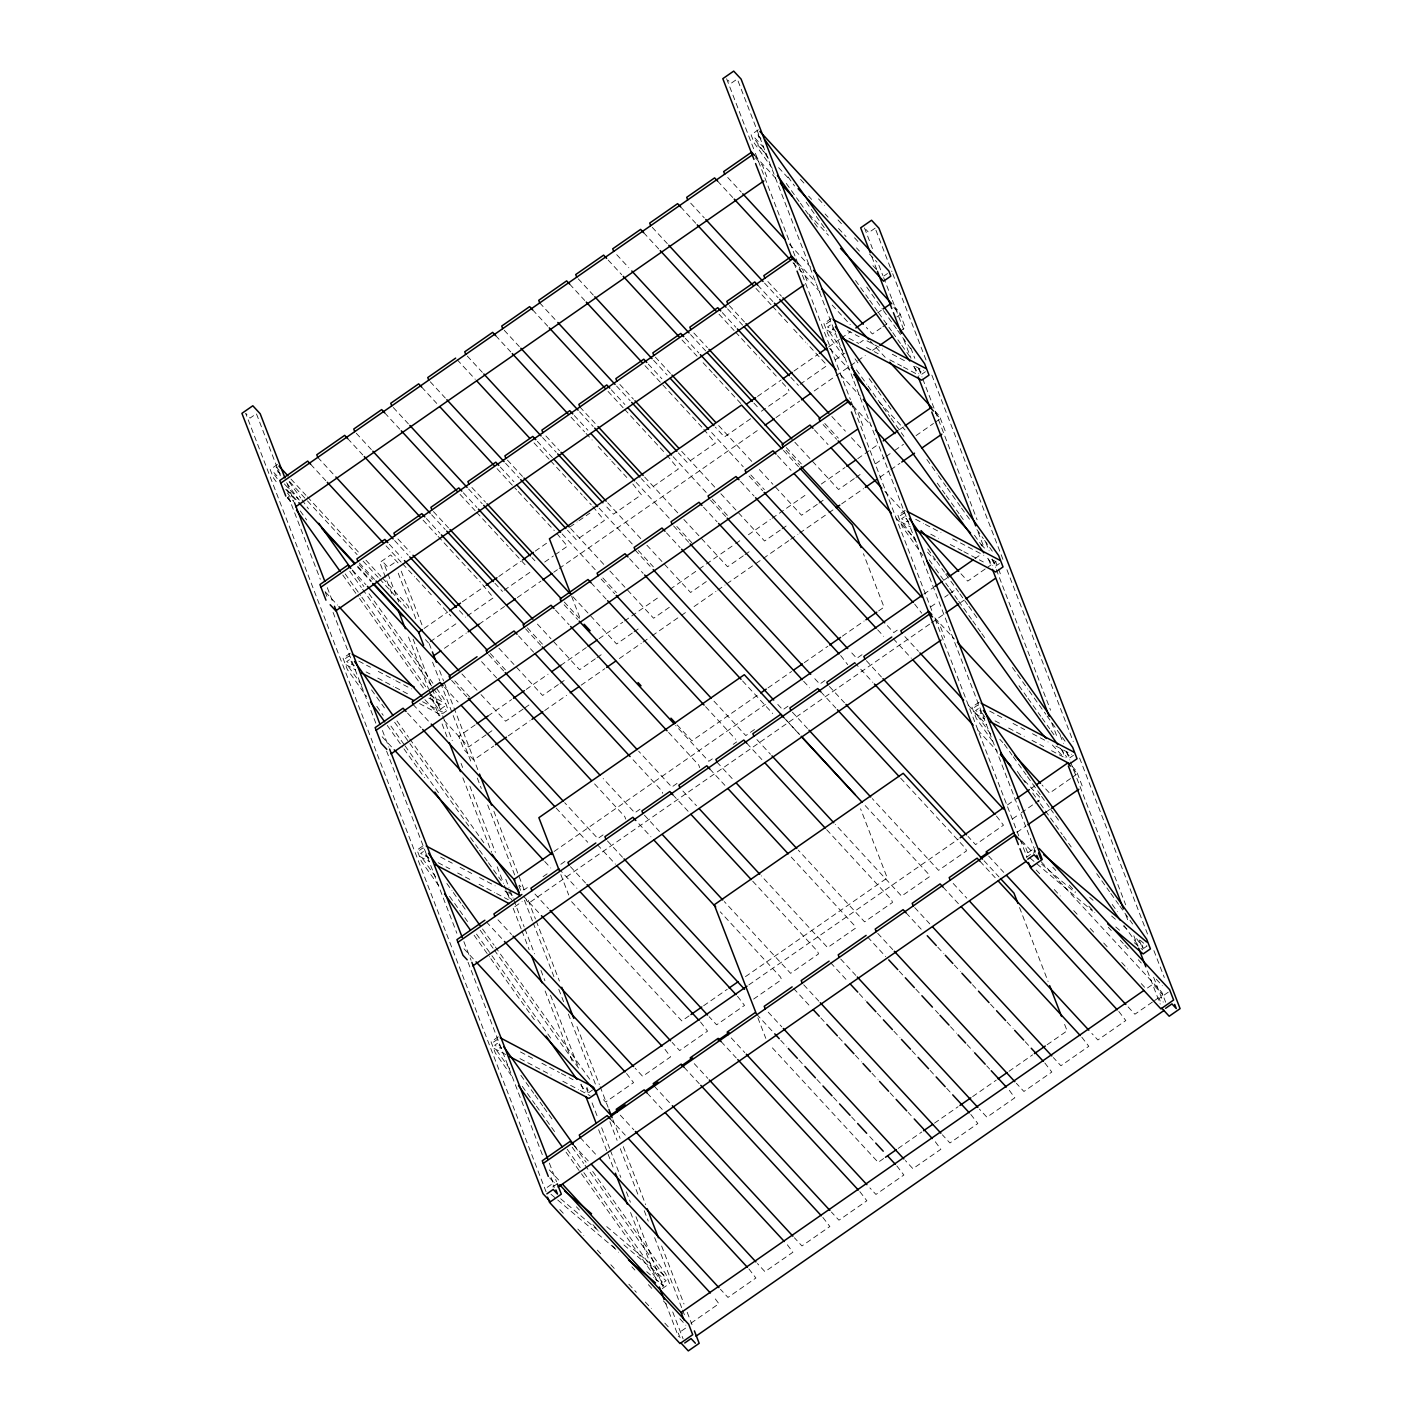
<?xml version="1.0" encoding="UTF-8"?>
<svg xmlns="http://www.w3.org/2000/svg" width="1422" height="1422" viewBox="0 0 1422 1422"><rect width="100%" height="100%" fill="white"/><g stroke="black" fill="none" stroke-linecap="round" stroke-linejoin="round"><path stroke-width="0.75" stroke-dasharray="5 3.75" d="M735.689 80.112L730.926 83.418L728.064 80.325M277.45 464.461L270.198 469.509L273.38 477.792L277.237 483.196M758.353 129.775L751.083 134.823L754.282 143.107L773.568 170.125M394.232 562.828L387.886 567.236L383.585 562.579L398.764 601.915M875.134 228.142L868.789 232.568L865.909 229.457M883.88 276.028L887.506 273.504M350.274 653.178L343.022 658.226L347.395 669.602L366.68 696.62M831.177 318.51L823.907 323.558L828.297 334.917L846.286 360.139M345.422 658.528L349.065 656.004L350.256 659.115L346.63 661.639L354.416 665.763M826.324 323.843L829.95 321.319L831.159 324.447L827.533 326.971L833.381 330.046M424.094 628.453L447.788 611.975M462.363 601.826L484.227 586.611M498.784 576.479L520.648 561.263M535.223 551.114L547.985 542.244M569.831 527.029L577.119 521.963M578.95 520.701L589.881 513.093M757.482 396.454L781.158 379.976M793.903 371.089L817.597 354.611M828.528 347.004L839.46 339.396M841.273 338.134L850.392 331.788M877.712 312.769L881.356 310.245M430.226 641.695L456.409 623.476L455.396 620.881M467.216 615.957L493.398 597.738L481.845 583.731M504.206 590.219L530.388 572L529.375 569.387M544.697 562.046L553.425 555.966M555.167 554.758L567.378 546.244L555.824 532.237M750.603 418.743L724.42 436.963L715.373 427.169M761.41 411.207L789.334 391.779L788.321 389.184M800.142 384.26L826.324 366.041L825.329 363.445L807.234 343.875M835.389 359.73L844.117 353.651M859.83 342.72L863.314 340.302M881.107 327.913L872.397 333.974L866.354 327.451M882.866 326.705L889.834 321.834M896.82 316.982L900.304 314.546L891.861 305.428M444.428 648.308L466.292 633.092M479.054 624.222L504.543 606.483M517.306 597.596L540.982 581.118M553.745 572.248L557.371 569.707M559.202 568.445L759.597 428.982M775.985 417.57L799.662 401.093M814.237 390.943L834.287 377.008M836.1 375.728L848.845 366.858M850.676 365.596L856.133 361.792M857.964 360.53L865.251 355.447M872.539 350.381L877.996 346.577M899.859 331.362L905.334 327.558L899.308 311.951L894.776 307.063M921.776 374.235L925.402 371.711M422.601 701.739L442.082 712.031L445.708 709.507M475.179 724.9L458.791 736.312L463.803 749.323L473.65 759.97L493.701 746.035M487.942 716.03L511.618 699.553M526.193 689.403L548.057 674.188M560.801 665.318L586.308 647.561M599.053 638.691L622.747 622.214M624.56 620.952L659.186 596.849M670.1 589.259L697.438 570.24M699.251 568.96L733.859 544.875M735.689 543.613L741.146 539.809M748.434 534.743L770.297 519.528M772.128 518.248L806.736 494.163M821.312 484.031L844.988 467.536M857.75 458.666L863.207 454.862M865.038 453.6L877.783 444.713M899.646 429.515L903.29 426.973M486.093 734.818L468.638 746.977L441.513 717.612M487.835 733.61L494.803 728.757M523.083 709.08L505.628 721.221L478.503 691.874M524.825 707.872L530.051 704.228M558.331 684.551L542.617 695.482L515.493 666.136M560.072 683.342L567.04 678.472M595.32 658.813L579.607 669.744L552.483 640.38M597.062 657.586L604.048 652.734M632.31 633.057L616.597 643.988L589.472 614.642M634.052 631.848L641.038 626.995M669.3 607.318L653.605 618.25L626.462 588.904M706.29 581.58L690.594 592.494L663.452 563.148M743.279 555.824L727.584 566.756L700.459 537.409M745.021 554.616L752.007 549.763M780.269 530.086L764.574 541.018L737.449 511.671M782.029 528.877L788.997 524.007M817.277 504.348L801.564 515.262L774.439 485.915M819.019 503.121L824.245 499.478M854.267 478.592L838.553 489.523L811.429 460.177M856.008 477.383L862.994 472.531M875.543 463.785L884.271 457.706M886.013 456.498L892.998 451.645M894.74 450.419L903.468 444.357M916.035 435.612L933.472 423.472M935.232 422.245L940.457 418.601L933.419 410.994M508.258 735.885L530.122 720.67M544.697 710.538L566.56 695.322M581.136 685.173L604.812 668.696M619.388 658.546L641.251 643.331M643.082 642.069L650.352 637.003M652.183 635.723L679.503 616.721M681.334 615.442L686.79 611.638M694.078 606.572L715.941 591.356M717.772 590.094L725.042 585.011M726.873 583.749L754.193 564.73M756.024 563.467L761.481 559.664M763.312 558.402L788.819 540.644M790.632 539.382L797.92 534.299M799.733 533.037L827.071 514.017M828.884 512.755L834.359 508.952M841.646 503.886L863.51 488.67M879.898 477.259L888.999 470.913M890.83 469.651L899.93 463.305M422.476 846.25L417.019 850.036L421.41 861.412L440.696 888.43M905.192 510.32L897.922 515.368L902.312 526.727L922.878 555.54M419.437 850.338L423.081 847.814L424.271 850.925L420.645 853.449L428.431 857.555M900.339 515.653L903.965 513.129L905.174 516.257L901.548 518.781L907.378 521.856M757.162 695.447L691.91 740.862L676.943 724.669M768.04 687.875L791.61 671.486M804.301 662.652L827.853 646.263M842.357 636.167L864.114 621.023M878.618 610.927L884.04 607.158L863.421 553.709M554.082 851.494L765.392 704.441M923.891 594.129L932.992 587.801M943.924 580.194L947.567 577.652M974.888 558.633L980.362 554.829M527.331 887.612L523.847 890.048L519.314 885.159M543.044 876.681L548.27 873.037M560.837 864.292L566.063 860.666M603.07 834.91L597.827 838.553L564.676 802.683M640.06 809.171L634.816 812.815L603.177 778.563M677.05 783.415L671.806 787.059L638.656 751.189M712.298 758.886L708.796 761.321L675.646 725.451M733.237 744.328L736.72 741.893M754.513 729.504L745.803 735.583L712.635 699.713M788.019 706.183L782.793 709.827L775.257 701.686M825.009 680.445L819.783 684.089L812.246 675.93M862.016 654.707L856.773 658.35L849.236 650.192M897.246 630.177L893.763 632.594L886.226 624.454M930.752 606.856L937.738 602.004M944.723 597.151L948.207 594.716M949.949 593.507L956.935 588.637M985.197 568.978L967.742 581.118L960.206 572.959M986.939 567.751L995.667 561.69L997.817 567.254M995.791 566.045L999.417 563.521M514.871 906.649L522.141 901.601M929.633 624.134L528.86 903.059L526.051 900.002M931.463 622.872L944.208 613.984M960.614 602.59L964.258 600.048M498.304 1036.798L491.034 1041.846L495.425 1053.222L513.395 1078.409M979.189 702.13L971.937 707.178L976.327 718.537L993.018 741.928M493.452 1042.148L497.078 1039.624L498.287 1042.735L494.66 1045.259L500.508 1048.334M974.354 707.463L977.981 704.939L979.189 708.049L975.563 710.591L981.393 713.666M689.083 1015.859L681.813 1020.925L571.04 901.086M703.641 1005.745L727.264 989.285M745.448 976.647L887.257 877.943L860.577 808.798M588.904 1092.523L592.53 1089.999M1069.806 757.855L1073.432 755.331M748.825 984.913L958.321 839.104M1007.505 804.888L1014.793 799.804M1031.199 788.392L1034.843 785.868M753.624 999.079L781.531 979.651L780.536 977.056L720.243 911.822M1012.571 818.876L1019.538 814.006M1021.298 812.797L1033.51 804.301M1035.252 803.075L1040.477 799.448L1039.482 796.835L1019.894 775.648M1070.499 778.545L1049.56 793.12L1042.024 784.98M1072.241 777.336L1077.485 773.692L1073.255 769.124M1016.908 832.35L1026.026 826.004M1046.059 812.051L1049.703 809.527M547.186 1187.37L554.456 1182.322M1028.088 852.685L1035.34 847.636M552.785 1186.926L558.224 1183.14M1026.417 857.306L1035.483 850.996M1143.395 948.563L1147.021 946.039L1140.266 940.315M662.261 1288.616L669.513 1283.568L665.78 1273.863L591.232 1169.399M883.631 1158.539L878.174 1162.325L770.386 1045.721M898.153 1148.425L921.776 1131.983M934.485 1123.131L958.108 1106.707M972.648 1096.593L996.253 1080.151M1008.98 1071.299L1032.603 1054.857M1047.125 1044.743L1067.104 1030.843L1063.94 1022.614M1147.483 987.97L1152.958 984.166L1162.805 994.813L1154.077 1000.892M690.968 1323.171L718.892 1303.743L713.364 1296.26M1152.335 1002.101L1134.88 1014.242L1127.344 1006.083M685.564 1328.13L678.312 1333.178L680.569 1339.026M1168.28 992.183L1159.197 998.493L1161.454 1004.359M847.494 330.579L859.172 336.747M866.958 340.871L882.547 349.083M892.287 354.238L905.921 361.437M915.661 366.574L923.447 370.68M848.952 338.276L858.692 343.413M866.496 347.537L878.174 353.705M889.87 359.873L901.548 366.041M903.503 367.072L919.074 375.301M826.893 330.082L834.643 334.17M915.661 519.297L923.447 523.42M925.402 524.451L940.973 532.663M952.669 538.849L983.828 555.291M991.632 559.415L997.462 562.49M930.752 534.192L938.556 538.316M950.234 544.484L961.93 550.652M963.867 551.683L983.349 561.957M900.908 521.892L910.578 527.011M989.676 711.107L1005.247 719.336M1013.051 723.46L1024.729 729.628M1032.514 733.734L1048.103 741.964M1055.888 746.07L1071.477 754.3M995.027 720.865L1000.875 723.958M1008.66 728.064L1024.249 736.294M1032.034 740.4L1043.73 746.568M1051.516 750.692L1063.212 756.86M974.923 713.702L984.593 718.821M429.657 695.091L445.139 703.268M358.806 661.141L370.484 667.309M378.27 671.433L393.858 679.645M395.814 680.676L411.385 688.906M428.929 698.166L444.499 706.396L440.873 708.92L442.082 712.031M366.112 671.931L370.004 673.975M377.79 678.098L393.379 686.328M395.334 687.341L408.967 694.54M345.99 664.767L355.678 669.869M419.561 703.606L440.856 714.857L448.126 709.791L443.735 698.433L434.723 685.795M440.607 857.057L452.285 863.225M460.088 867.349L471.766 873.517M479.552 877.623L495.14 885.853M504.881 890.99L512.667 895.113M438.172 862.71L449.867 868.878M457.653 872.984L471.286 880.182M479.072 884.306L494.66 892.518M496.616 893.549L508.294 899.717M420.005 856.577L429.693 861.679M520.452 1051.96L534.085 1059.159M541.889 1063.265L559.415 1072.526M561.37 1073.557L573.048 1079.725M519.972 1058.626L551.149 1075.085M562.828 1081.253L578.416 1089.483M580.372 1090.496L590.094 1095.651M494.021 1048.387L505.628 1054.52M1089.696 897.442L1093.074 900.304M1111.613 916.017L1116.679 920.318M1123.416 926.024L1126.793 928.886M1041.597 864.114L1075.316 892.696M1115.79 927.002L1120.838 931.286M1134.329 942.733L1142.755 949.878M1030.203 858.159L1092.576 911.058M606.732 1226.635L665.745 1276.672M623.974 1244.979L666.118 1280.724L662.492 1283.248L663.541 1285.986L655.115 1278.84M560.712 1198.782L599.48 1231.665M646.69 1271.695L653.427 1277.4M550.989 1194.267L556.055 1198.568M557.726 1199.99L615.051 1248.587M800.533 179.385L805.03 184.256M818.521 198.867L824.511 205.355M838.02 219.948L842.517 224.818M854.515 237.794L859.012 242.664M869.5 254.023L877.001 262.146M754.833 137.916L763.792 147.621M808.638 196.147L811.624 199.382M825.08 213.94L828.066 217.175M838.536 228.48L846.019 236.567M856.471 247.89L859.457 251.125M872.912 265.683L877.41 270.536M757.624 144.92L768.111 156.278M778.616 167.636L789.103 178.994M754.62 155.407L775.719 178.248M808.869 214.118L828.475 235.305M755.42 157.806L762.459 165.414L767.471 178.408M727.708 177.448L741.271 192.13M789.494 244.3L810.593 267.123M797.778 262.732L815.873 282.303M870.122 340.996L885.195 357.313M934.929 411.118L939.462 416.006L945.47 431.613M795.573 261.861L802.612 269.469L807.625 282.463M717.63 181.163L732.703 197.462M792.978 262.697L820.121 292.043M832.172 305.09L850.249 324.643M767.862 281.503L781.425 296.185M829.648 348.354L849.236 369.56M879.383 402.159L904.996 429.888M690.719 203.186L704.281 217.868M764.556 283.085L778.118 297.767M757.784 285.218L772.857 301.517M840.669 374.893L860.257 396.098M680.64 206.901L695.713 223.218M755.989 288.435L771.062 304.735M772.573 306.37L787.646 322.67M793.672 329.193L805.723 342.24M852.987 405.803L871.082 425.374M981.091 544.413L985.624 549.301M852.187 406.461L857.822 412.54L862.834 425.551M729.362 305.623L744.435 321.923M831.834 416.486L845.415 431.168M851.44 437.692L861.981 449.103M652.218 227.307L667.291 243.606M727.566 308.841L742.639 325.14M790.863 377.31L798.4 385.469M722.287 312.591L735.849 327.273M824.778 423.472L838.34 438.136M823.071 424.574L836.634 439.256M884.857 491.425L904.445 512.631M643.633 232.657L658.706 248.957M718.999 314.173L734.072 330.491M735.583 332.108L759.686 358.202M761.197 359.837L776.27 376.137M782.296 382.66L786.828 387.548M814.486 429.924L828.048 444.588M895.878 517.981L915.466 539.169M927.535 552.216L935.072 560.375M693.865 332.997L707.427 347.661M794.845 442.242L809.918 458.542M616.721 254.68L628.791 267.727M690.577 334.579L705.65 350.879M753.873 403.066L758.406 407.954M685.297 338.329L698.86 353.012M786.277 447.575L801.35 463.892M786.064 450.33L799.644 464.994M608.154 260.03L621.716 274.695M682.009 339.929L697.082 356.229M703.108 362.752L712.155 372.528M713.648 374.164L740.791 403.51M783.469 450.436L798.435 466.629M934.805 617.823L954.393 639.011M1052.351 745.004L1062.909 756.415M1071.957 766.209L1076.472 771.097L1082.497 786.704M935.409 619.992L939.622 624.56L944.635 637.554M777.496 455.662L791.059 470.344M914.648 604.048L921.687 613.166M655.364 357.1L670.437 373.417M718.679 425.587L751.829 461.457M759.366 469.615L772.928 484.298M578.221 278.801L593.294 295.101M653.587 360.317L667.149 374.999M904.872 636.594L918.434 651.258M968.169 705.081L986.264 724.633M999.826 739.316L1002.83 742.586M648.308 364.085L661.87 378.75M711.604 432.555L743.262 466.807M750.798 474.966L764.361 489.63M749.074 476.068L762.636 490.75M569.653 284.133L584.726 300.451M645.019 365.667L702.29 427.631M703.801 429.266L715.355 443.273L687.43 462.701L678.383 452.925M893.283 638.674L911.378 658.244M977.696 729.984L997.284 751.189M740.507 481.418L754.069 496.082M877.658 629.786L883.684 636.309M619.885 384.473L633.448 399.155M681.671 451.325L714.839 487.213M720.865 493.736L735.938 510.036M539.72 302.904L556.304 320.839M616.597 386.073L630.159 400.737M866.371 660.697L881.444 677.014M611.318 389.824L624.88 404.506M673.104 456.675L706.272 492.545M712.298 499.069L727.371 515.368M1052.795 867.26L1055.799 870.495M1069.291 885.106L1075.299 891.594M1088.79 906.187L1094.798 912.675M1108.289 927.286L1111.293 930.539M1120.287 940.262L1123.291 943.515M1124.784 945.132L1129.281 950.003M1138.275 959.743L1141.279 962.978M1156.282 979.207L1162.272 985.695M710.573 500.188L725.647 516.488M532.663 309.889L547.737 326.189M608.029 391.406L623.103 407.723M624.596 409.34L665.3 453.369M666.794 455.004L678.347 469.011L650.441 488.439L641.393 478.663M1021.636 840.562L1033.687 853.609M1041.224 861.768L1161.792 992.218L1165.667 1002.243M1020.729 841.095L1024.942 845.663L1028.533 854.96M854.782 662.794L872.877 682.347M996.467 816.068L1003.488 825.187L975.581 844.615L968.044 836.456M703.517 507.156L717.079 521.821M840.669 655.542L847.708 664.661M1036.247 870.015L1040.744 874.885M1054.235 889.479L1060.243 895.984M1073.734 910.578L1078.232 915.448M1090.23 928.424L1094.727 933.294M1103.721 943.035L1108.218 947.887M1121.727 962.498L1127.717 968.986M1141.226 983.58L1145.723 988.45M579.874 406.959L596.458 424.894M644.681 477.081L677.85 512.951M683.875 519.474L698.949 535.774M504.241 330.277L519.314 346.595M579.607 411.811L593.17 426.493M988.681 856.08L1003.754 872.379M829.382 686.453L844.455 702.752M574.328 415.562L587.89 430.244M636.114 482.413L669.282 518.301M676.801 526.442L691.874 542.76M984.042 860.737L999.008 876.93M673.584 525.927L688.657 542.226M495.674 335.628L510.747 351.927M571.022 417.161L584.602 431.826M586.095 433.461L592.139 439.985M598.164 446.508L610.216 459.555M611.727 461.172L626.8 477.49M632.826 484.013L641.358 494.767L613.451 514.195L604.403 504.401M980.114 861.412L995.187 877.73M1118.776 1011.433L1125.815 1020.552L1097.891 1039.98L1091.865 1033.456M820.814 691.785L835.887 708.103M900.695 778.207L965.502 848.33L966.498 850.925L938.573 870.353L872.273 798.613M666.527 532.894L680.089 547.577M803.679 681.28L809.705 687.804M545.906 435.967L559.468 450.65M607.692 502.819L640.86 538.689M646.886 545.213L661.959 561.53M467.251 356.033L482.325 372.333M542.6 437.549L556.18 452.232M953.202 883.453L966.764 898.135M792.392 712.191L807.465 728.491M537.338 441.318L552.411 457.617M599.124 508.169L632.275 544.039M638.318 550.563L653.373 566.863M635.083 550.03L650.156 566.347M457.173 359.73L475.268 379.301M534.032 442.9L549.105 459.199M550.616 460.835L582.273 495.069M583.767 496.705L591.303 504.863M592.814 506.499L604.368 520.505L576.461 539.933L567.414 530.157M943.124 887.168L959.708 905.103M1081.787 1037.171L1088.808 1046.308L1060.901 1065.736L1053.364 1057.577M786.224 720.047L799.697 734.623M783.824 717.541L798.897 733.841M865.198 805.581L928.513 874.068L929.508 876.681L901.584 896.109L835.283 824.351M629.537 558.65L643.1 573.315M742.568 680.942L772.715 713.542M507.405 460.088L522.478 476.388M570.702 528.557L603.852 564.445M609.896 570.969L624.951 587.268M430.262 381.771L445.335 398.071M505.61 463.305L519.172 477.97M914.702 907.574L929.775 923.873M756.895 739.564L770.475 754.247M500.331 467.056L513.911 481.738M562.134 533.908L595.285 569.778M602.821 577.936L616.384 592.619M601.115 579.038L614.677 593.721M421.694 387.122L436.767 403.421M497.042 468.638L516.63 489.843M518.141 491.479L554.313 530.602M906.134 912.906L921.207 929.224M937.773 947.159L943.817 953.682M954.358 965.094L960.383 971.617M972.452 984.646L976.967 989.552M990.53 1004.216L995.062 1009.105M1007.114 1022.151L1013.139 1028.675M1025.191 1041.722L1029.724 1046.61M1044.797 1062.927L1051.818 1072.046L1023.911 1091.474L1016.375 1083.315M746.834 743.279L761.89 759.579M826.697 829.701L891.505 899.824L892.518 902.419L864.594 921.847L798.275 850.107M591.037 582.753L606.11 599.071M705.579 706.681L735.725 739.298M471.908 487.462L485.489 502.126M572.888 596.707L587.961 613.006M393.272 407.51L408.345 423.827M468.62 489.044L482.182 503.726M531.917 557.531L534.939 560.783M877.712 933.312L892.785 949.612M716.901 762.05L733.468 779.985M463.341 492.794L476.903 507.476M564.321 602.057L579.394 618.357M564.125 604.794L577.688 619.459M384.704 412.86L399.76 429.16M460.053 494.394L475.126 510.694M476.637 512.329L508.276 546.563M509.787 548.199L526.371 566.134M867.633 937.027L885.71 956.597M899.291 971.262L903.805 976.15M915.857 989.197L920.389 994.085M935.463 1010.402L938.467 1013.655M950.518 1026.702L956.562 1033.225M967.102 1044.637L973.128 1051.16M986.69 1065.842L989.712 1069.095M1009.3 1090.301L1014.828 1097.784L986.904 1117.212L979.367 1109.071M709.827 769.018L724.9 785.335M791.219 857.075L854.515 925.562L855.529 928.157L827.604 947.585L761.285 875.845M555.54 610.127L569.12 624.809M668.589 732.419L698.735 765.036L699.731 767.631M433.426 511.565L448.481 527.882M537.409 624.08L550.972 638.762M356.282 433.266L371.338 449.565M431.63 514.782L445.193 529.464M494.927 583.269L502.464 591.428M840.722 959.05L855.795 975.368M682.916 791.059L696.478 805.723M426.351 518.55L439.913 533.214M527.331 627.795L542.404 644.095M525.625 628.897L540.698 645.215M347.697 438.598L362.77 454.916M423.063 520.132L436.625 534.814M438.136 536.432L480.334 582.096M830.644 962.765L847.228 980.7M859.279 993.747L865.305 1000.27M877.356 1013.317L881.889 1018.205M893.94 1031.252L899.966 1037.776M912.035 1050.822L916.55 1055.711M930.112 1070.393L934.627 1075.281M946.697 1088.328L951.211 1093.216M970.799 1114.404L977.838 1123.54L949.914 1142.968L942.377 1134.809M672.837 794.774L689.421 812.709M752.718 881.196L817.526 951.3L818.539 953.913L790.614 973.341L724.296 901.584M518.55 635.883L533.623 652.183M633.092 759.792L661.728 790.774L662.741 793.387M397.929 538.938L409.998 551.985M498.909 648.201L513.982 664.501M317.781 457.369L334.348 475.303M394.641 540.538L408.203 555.202M459.448 610.642L465.474 617.166M803.732 984.806L818.805 1001.106M644.415 815.162L659.488 831.479M389.361 544.288L401.413 557.335M490.341 653.533L505.414 669.851M488.635 654.653L503.69 670.953M310.707 464.354L325.78 480.654M386.073 545.87L401.146 562.188M402.639 563.805L414.709 576.852M416.219 578.487L431.293 594.787M437.318 601.31L450.881 615.993M793.654 988.503L810.22 1006.456M820.778 1017.868L825.293 1022.756M838.856 1037.42L843.388 1042.326M855.44 1055.373L861.465 1061.879M872.024 1073.308L878.049 1079.831M890.101 1092.86L894.634 1097.766M908.196 1112.431L911.2 1115.701M935.321 1141.777L940.849 1149.278L912.924 1168.706L905.387 1160.548M398.053 562.916L390.659 554.918L379.781 562.49L391.761 593.543M638.869 823.782L650.921 836.811M481.56 661.621L496.633 677.921M594.592 783.913L624.738 816.53L625.751 819.125M290.941 479.054L305.943 495.283M307.436 496.9L358.433 552.074M365.934 560.179L380.918 576.408M382.429 578.025L407.918 605.612L409.927 610.802M279.139 470.255L276.135 467.02L278.232 472.442M289.626 481.614L357.118 554.633M363.108 561.121L378.11 577.35M379.621 578.967L406.603 608.172M359.428 563.059L374.501 579.358M461.919 673.939L476.992 690.239M273.931 472.602L276.917 475.837M284.382 483.924L299.331 500.082M359.126 564.783L372.582 579.341M286.817 489.63L297.358 501.059M357.651 566.276L371.213 580.958M425.462 639.651L428.484 642.922M285.715 489.328L296.22 500.686M357.686 567.2L371.178 581.794M768.236 1012.18L781.798 1026.844M607.425 840.917L622.498 857.217M287.208 497.647L291.421 502.215M352.372 570.026L365.934 584.709M454.862 680.907L469.935 697.224M451.627 680.391L466.7 696.691M756.664 1014.259L773.23 1032.194M780.767 1040.353L786.793 1046.859M798.862 1059.905L803.377 1064.811M816.939 1079.476L821.472 1084.364M833.523 1097.411L838.038 1102.299M851.6 1116.981L856.133 1121.869M869.695 1136.551L874.21 1141.439M896.82 1165.898L903.859 1175.016L875.934 1194.444L869.909 1187.939M597.347 844.632L615.442 864.185M737.52 996.271L744.541 1005.39L716.635 1024.818L709.098 1016.677M444.571 687.359L458.133 702.041M556.109 808.034L587.748 842.268M325.46 592.067L337.512 605.114M424.929 699.677L440.002 715.995M731.246 1037.918L744.808 1052.6M570.435 866.656L585.509 882.955M413.127 704.512L429.711 722.447M721.167 1041.633L736.24 1057.932M859.83 1191.636L866.869 1200.772L838.944 1220.2L831.408 1212.042M558.846 868.735L576.941 888.306M700.531 1022.009L707.552 1031.146L679.645 1050.574L672.108 1042.415M407.581 713.115L421.143 727.78M544.733 861.483L550.758 868.007M694.256 1063.656L707.818 1078.338M534.956 894.029L548.519 908.711M382.163 736.774L392.721 748.185M684.178 1067.371L699.251 1083.688M822.84 1217.392L829.861 1226.511L801.955 1245.939L794.418 1237.78M523.367 896.109L539.951 914.044M665.034 1049.383L670.562 1056.884L642.637 1076.312L635.101 1068.153M654.244 1086.141L670.828 1104.076M497.967 919.785L511.529 934.45M647.188 1093.127L662.261 1109.427M787.344 1244.765L792.872 1252.249L764.965 1271.677L757.428 1263.536M486.377 921.865L502.944 939.8M626.533 1073.503L633.572 1082.622L605.648 1102.05L602.644 1098.797M620.276 1115.15L633.839 1129.832M463.981 948.776L474.521 960.188M610.198 1118.865L625.271 1135.165M748.861 1268.868L755.882 1278.005L727.975 1297.433L720.439 1289.274M580.265 1137.636L596.849 1155.571M573.208 1144.603L588.281 1160.921M549.301 1169.897L559.859 1181.309M549.692 1177.914L553.922 1182.464M576.408 1206.798L579.412 1210.051M592.903 1224.644L598.893 1231.132M612.402 1245.743L618.392 1252.231M631.883 1266.824L634.887 1270.077M648.379 1284.67L652.894 1289.541M663.381 1300.899L666.385 1304.152M679.876 1318.745L685.884 1325.233M559.841 1209.553L564.338 1214.424M577.847 1229.035L583.838 1235.522M597.329 1250.116L601.826 1254.986M610.838 1264.727L615.335 1269.597M628.826 1284.19L636.327 1292.296M645.321 1302.037L651.329 1308.524M664.821 1323.135L669.318 1328.006M758.459 135.392L761.037 139.001M788.09 176.932L794.543 185.962M806.132 202.226L826.769 231.111M866.709 287.102L882.173 308.787M883.471 310.583L887.328 316.004M888.626 317.817L896.358 328.642M897.638 330.455L911.822 350.327M755.491 140.298L768.324 158.269M786.295 183.438L790.134 188.842M791.414 190.637L799.111 201.426M800.408 203.222L808.105 214.011M809.385 215.806L818.361 228.391M855.564 280.525L868.398 298.496M869.677 300.309L877.374 311.08M878.654 312.893L882.511 318.279M883.791 320.074L891.487 330.864M892.767 332.659L900.464 343.449M901.744 345.244L905.601 350.647M906.88 352.443L910.738 357.829M918.434 368.618L920.994 372.209L919.785 369.098M913.635 366.432L918.79 373.648M835.78 331.859L831.941 326.456L833.15 329.584M855.031 358.824L858.888 364.21M869.144 378.608L876.841 389.379M878.121 391.192L890.954 409.163M926.877 459.502L937.134 473.882M938.413 475.677L946.11 486.466M947.408 488.261L960.223 506.25M961.503 508.045L970.497 520.63M976.914 529.624L983.313 538.6M984.611 540.413L992.307 551.185M829.506 332.108L844.899 353.669M856.453 369.862L866.709 384.242M868.007 386.037L889.817 416.61M891.096 418.406L903.912 436.376M937.276 483.125L944.972 493.914M946.252 495.709L950.109 501.095M951.389 502.89L959.086 513.68M960.365 515.475L964.223 520.879M974.479 535.259L982.175 546.048M992.432 560.428L995.009 564.019M987.65 558.242L992.805 565.458M908.516 521.874L905.956 518.266L907.147 521.394M927.766 548.839L935.463 559.628M936.743 561.423L944.439 572.213M945.719 574.008L949.576 579.394M950.856 581.189L958.552 591.979M959.832 593.774L967.529 604.563M968.809 606.359L972.666 611.762M973.946 613.557L977.803 618.943M1012.428 667.487L1027.822 689.066M1029.101 690.861L1045.792 714.235M1047.072 716.03L1050.911 721.434M1052.209 723.229L1065.025 741.2M903.521 523.918L917.634 543.684M929.188 559.877L934.307 567.058M935.605 568.853L948.421 586.842M949.7 588.637L957.415 599.426M958.695 601.222L971.51 619.192M972.808 620.987L980.505 631.777M981.784 633.572L985.624 638.976M1018.987 685.724L1026.684 696.496M1027.964 698.309L1031.821 703.694M1033.101 705.49L1040.797 716.279M1042.077 718.074L1049.774 728.864M1051.054 730.659L1054.911 736.063M1066.447 752.238L1069.024 755.829L1067.815 752.718M1060.385 748.256L1066.802 757.251M985.091 717.275L979.971 710.076L981.162 713.186M1004.341 744.239L1012.037 755.029M1013.317 756.824L1017.174 762.21M1018.454 764.023L1026.151 774.794M1027.431 776.608L1040.264 794.578M1041.544 796.373L1049.24 807.163M1050.52 808.958L1059.497 821.543M1096.7 873.677L1109.533 891.665M1110.813 893.46L1118.51 904.25M1119.807 906.045L1132.623 924.016M977.536 715.728L991.649 735.494M1017.299 771.453L1026.293 784.037M1032.71 793.032L1039.109 802.008M1040.406 803.821L1062.216 834.376M1063.496 836.172L1071.193 846.961M1112.235 904.499L1117.372 911.68M1136.622 938.644L1143.039 947.639L1141.83 944.528M1123.984 925.455L1138.098 945.257M289.128 481.774L300.735 498.02M302.015 499.833L308.467 508.863M352.265 570.24L363.854 586.486M369.009 593.721L433.426 683.982M277.557 470.078L281.414 475.481M286.586 482.716L298.176 498.962M349.723 571.217L361.33 587.464M362.61 589.277L432.217 686.808M433.497 688.603L442.526 701.242M274.606 474.966L277.166 478.574M287.422 492.954L293.839 501.93M300.255 510.925L306.672 519.919M345.155 573.848L360.548 595.427M361.846 597.222L425.978 687.11M431.115 694.309L440.091 706.894L438.9 703.783M287.528 497.593L291.386 502.997M342.791 575.039L358.202 596.653M359.499 598.449L425.036 690.31M430.173 697.509L437.887 708.316M396.951 720.954L408.505 737.147M409.803 738.96L484.333 843.406M371.569 689.901L375.408 695.305M376.706 697.1L384.402 707.889M394.658 722.269L470.344 828.333M348.621 666.776L362.734 686.559M376.83 706.325L383.247 715.319M390.943 726.109L403.777 744.079M405.057 745.875L439.7 794.418M470.486 837.576L478.183 848.365M479.463 850.16L487.159 860.95M488.457 862.745L492.296 868.131M493.576 869.926L501.273 880.716M508.969 891.505L514.106 898.704M387.246 725.433L402.657 747.048M403.955 748.843L424.503 777.656M505.468 891.114L511.902 900.126M482.52 928.957L494.092 945.168M495.371 946.981L591.765 1082.053M428.911 858.337L425.054 852.951L426.262 856.062M446.864 883.506L452 890.705M453.28 892.501L460.977 903.29M462.257 905.085L466.114 910.471M480.227 930.255L493.043 948.225M494.323 950.038L580.283 1070.482M422.618 858.586L435.452 876.574M449.565 896.34L467.536 921.509M476.512 934.094L490.626 953.878M491.905 955.673L550.918 1038.362M474.095 935.249L489.523 956.864M490.803 958.659L535.792 1021.689M580.763 1084.737L585.917 1091.936M574.524 1145.99L586.095 1162.201M501.628 1048.352L499.069 1044.761L500.277 1047.872M520.879 1075.316L524.718 1080.72M526.016 1082.515L533.712 1093.305M534.992 1095.1L542.689 1105.889M543.968 1107.685L552.945 1120.269M572.195 1147.234L583.731 1163.409M585.029 1165.205L664.554 1276.672M496.633 1050.396L510.747 1070.179M522.301 1086.355L535.134 1104.325M536.414 1106.12L555.647 1133.103M567.2 1149.278L582.593 1170.857M583.873 1172.652L662.137 1282.324L660.928 1279.196M566.045 1152.176L580.158 1171.977M581.456 1173.772L658.493 1281.737M875.934 230.222L891.914 271.62M892.714 273.682L927.055 362.699M931.854 375.124L1002.937 559.361M1006.936 569.707L1073.237 741.52M1079.618 758.086L1147.518 934.041M1153.9 950.607L1164.298 977.518M998.528 569.12L1000.679 574.684M864.469 227.911L872.468 248.601M878.849 265.167L882.849 275.512M883.649 277.592L891.63 298.282M892.429 300.362L903.61 329.335M910.809 347.963L914.808 358.326M918.79 368.671L921.989 376.954M922.789 379.016L977.11 519.794M985.89 542.564L989.09 550.829M992.289 559.113L995.471 567.396M996.271 569.475L1050.591 710.236M1060.172 735.067L1063.372 743.351M1066.571 751.634L1069.771 759.917M1070.553 761.979L1125.673 904.819M1139.253 940.013L1142.453 948.296M1153.633 977.269L1163.214 1002.119M871.846 256.795L876.645 269.22M903.805 339.609L910.987 358.237M914.186 366.52L916.586 372.724M978.087 532.112L983.686 546.617M988.468 559.024L990.867 565.245M1051.569 722.572L1057.168 737.058M1061.967 749.483L1065.149 757.766M1125.869 915.075L1128.268 921.296M1133.849 935.783L1137.849 946.128M1147.43 970.977L1160.21 1004.092M738.089 81.072L758.85 134.894M759.65 136.974L853.111 379.159M853.911 381.238L1036.016 853.2M757.979 134.806L759.135 137.774M1034.061 850.267L1035.109 853.004M726.624 78.761L754.584 151.212M755.384 153.292L795.325 256.795M796.124 258.857L850.427 399.618M851.227 401.697L931.908 610.767M935.107 619.05L1026.968 857.111M793.903 262.91L797.102 271.193M1019.521 907.52L1048.085 981.518M757.873 1017.814L765.818 1038.38M571.626 596.351L580.354 618.961M560.837 874.637L568.693 894.971M401.235 571.182L422.014 625.005M429.195 643.633L431.595 649.854M439.576 670.544L443.575 680.907M444.375 682.969L453.156 705.739M453.956 707.818L478.716 771.986M493.896 811.322L525.056 892.056M528.237 900.322L535.436 918.968M536.236 921.029L559.397 981.056M576.977 1026.595L599.337 1084.559M600.137 1086.639L608.118 1107.329M612.918 1119.754L620.099 1138.382M623.298 1146.665L645.659 1204.63M661.639 1246.028L684 1303.992M687.199 1312.275L691.999 1324.7M398.231 573.173L416.61 620.792M432.572 662.19L439.771 680.818M440.571 682.88L470.913 761.552M477.312 778.101L481.311 788.463M487.693 805.012L514.853 875.401M518.852 885.746L521.252 891.967M524.434 900.25L532.432 920.941M533.232 923.02L553.993 976.843M558.793 989.25L563.574 1001.675M568.373 1014.099L596.333 1086.55M609.914 1121.745L617.095 1140.373M620.294 1148.656L638.656 1196.258M644.255 1210.744L648.254 1221.107M654.635 1237.655L681.796 1308.044M682.596 1310.124L684.995 1316.328M586.913 1087.386L588.121 1090.514M413.127 639.171L431.506 686.79M432.306 688.852L441.887 713.702M442.686 715.764L452.267 740.613M461.066 763.383L462.665 767.525M469.847 786.153L495.407 852.382M505.788 879.294L508.987 887.577M509.787 889.657L512.987 897.94M513.786 900.002L524.167 926.913M524.967 928.975L534.548 953.824M540.947 970.391L544.928 980.736M550.527 995.222L578.487 1067.673M586.468 1088.381L588.068 1092.523M592.067 1102.868L597.649 1117.354M601.648 1127.717L609.629 1148.407M610.429 1150.487L620.81 1177.398M626.409 1191.885L630.408 1202.23M635.99 1216.717L663.95 1289.167M672.73 1311.937L683.111 1338.849M408.523 637.02L428.502 688.763M429.302 690.843L438.883 715.675M442.082 723.958L447.663 738.445M462.843 777.781L491.603 852.311M497.185 866.798L503.584 883.364M504.383 885.426L509.965 899.913M513.164 908.196L521.163 928.904M521.963 930.966L529.144 949.594M545.124 990.992L573.084 1063.46M581.065 1084.151L583.464 1090.354M598.644 1129.69L613.806 1169.026M630.586 1212.504L656.946 1280.813M665.727 1303.583L678.507 1336.698M287.351 484.155L293.732 500.704M327.291 587.642L332.872 602.146M382.411 730.481L388.793 747.048M463.874 941.631L471.073 960.259M549.354 1163.125L556.535 1181.753M280.347 475.783L256.387 413.678L250.041 418.104L245.722 413.447L546.066 1191.778M288.328 496.474L320.288 579.287M325.087 591.712L327.469 597.915M333.068 612.402L376.208 724.189M386.588 751.1L456.871 933.259M468.051 962.25L543.151 1156.833M551.132 1177.54L554.331 1185.806M351.038 661.141L352.247 664.252M553.158 1184.953L554.225 1187.69"/><path stroke-width="1.5" d="M455.662 358.113L427.755 377.541L428.751 380.136M280.774 483.125L752.611 154.749M295.652 506.783L763.827 180.95M320.928 587.179L792.765 258.804L795.573 261.861M803.981 285.004L335.805 610.838L330.171 604.741M422.281 629.733L418.637 632.257L423.649 645.268M449.601 610.713L460.532 603.106M486.04 585.349L496.971 577.741M522.478 560.001L533.41 552.394M746.55 404.061L755.651 397.716M782.989 378.696L792.09 372.368M819.41 353.349L826.697 348.266M855.848 327.984L875.881 314.049M883.169 308.965L890.456 303.899M433.497 655.915L440.784 650.849M468.122 631.83L479.054 624.222M506.374 605.203L515.475 598.875M542.813 579.856L551.914 573.51M765.054 425.178L774.155 418.832M801.493 399.831L810.593 393.485M879.827 345.315L892.572 336.427M477.045 656.733L449.121 676.161L450.134 678.756M376.137 730.25L847.974 401.893L850.783 404.932M391.014 753.909L857.359 429.355M477.01 723.638L487.942 716.03M513.449 698.273L524.363 690.683M551.7 671.664L560.801 665.318M588.121 646.299L597.24 639.971M846.819 466.274L855.92 459.928M883.24 440.909L897.815 430.777M905.103 425.711L930.61 407.954L933.419 410.994M495.514 744.755L506.445 737.147M531.952 719.408L542.884 711.8M570.204 692.781L579.305 686.435M606.643 667.433L615.744 661.088M836.172 507.69L839.815 505.148M865.323 487.39L876.254 479.783M901.761 462.043L914.506 453.174M921.794 448.09L941.844 434.154M760.788 692.923L766.227 689.137M793.423 670.224L802.488 663.914M829.666 645.001L840.544 637.429M865.927 619.761L876.805 612.189M552.251 852.773L514 879.383L519.012 892.394M769.035 701.899L922.06 595.409M934.805 586.522L942.093 581.456M949.381 576.39L973.075 559.913M484.866 920.23L456.942 939.658L462.968 955.264L467.198 959.832M521.856 894.491L493.932 913.919L494.945 916.515M558.846 868.735L530.939 888.163L531.935 890.776M595.836 842.997L567.929 862.425L568.924 865.02M854.782 662.794L826.875 682.222L827.871 684.817M891.772 637.038L863.865 656.466L864.86 659.079M457.955 942.253L929.775 613.895L932.583 616.935M946.039 612.722L958.784 603.852M966.071 598.786L995.222 578.487M472.815 965.911L940.991 640.096M690.914 1014.597L701.81 1007.007M729.095 988.023L738.178 981.695M747.012 986.175L595.8 1091.403L600.831 1104.414L610.678 1115.061L625.253 1104.93M960.152 837.842L1003.879 807.412M1016.623 798.542L1029.368 789.672M1036.656 784.588L1067.638 763.045L1070.446 766.085M755.153 1012.624L727.229 1032.052L728.242 1034.647M792.143 986.886L764.218 1006.314L765.232 1008.909M829.133 961.13L801.208 980.558L802.221 983.171M866.122 935.392L838.216 954.82L839.211 957.415M1014.099 832.421L986.175 851.849L987.188 854.444M645.286 1090.976L658.03 1082.106M681.725 1065.611L692.656 1058.004M718.146 1040.264L729.077 1032.656M980.487 857.697L987.775 852.631M1027.839 824.742L1046.059 812.051M1051.533 808.247L1078.854 789.246M543.275 1163.374L1015.095 835.016L1019.325 839.584M546.866 1193.858L553.211 1189.432L557.531 1194.089L555.931 1189.947M1027.768 859.172L1034.114 854.764L1038.416 859.421L1036.816 855.28M558.135 1187.032L1026.329 861.217M885.444 1157.277L896.34 1149.687M923.589 1130.721L932.672 1124.393M959.921 1105.445L970.835 1097.855M998.084 1078.889L1007.167 1072.561M1034.416 1053.595L1045.312 1046.005M1143.839 990.494L681.12 1312.524L684 1319.954M684.711 1342.99L691.074 1338.582L695.376 1343.239M1165.613 1008.322L1171.959 1003.896L1176.278 1008.553L1174.679 1004.43M695.998 1336.182L1164.174 1010.349M833.114 319.523L926.042 368.582M842.375 338.258L921.758 380.172L929.028 375.124L924.638 363.748L764.876 139.871M907.112 511.333L1000.057 560.392M914.453 529.055L995.773 571.982L1003.025 566.934L998.653 555.558L835.425 326.847M981.127 703.143L1074.072 752.202M990.405 721.878L1069.788 763.792L1077.041 758.744L1072.668 747.368L909.44 518.639M352.212 654.209L414.158 686.915M361.472 672.944L413.749 700.531M426.227 846.019L519.154 895.078M435.488 864.754L509.058 903.592M500.242 1037.811L593.17 1086.888M509.503 1056.564L588.886 1098.459L596.156 1093.411L593.952 1087.723M1043.784 854.782L1146.647 942.004M1107.756 923.927L1143.164 953.931L1150.416 948.883L1146.665 939.178L983.455 710.449M564.57 1190.889L591.552 1213.766M628.542 1260.016L655.524 1282.893M759.846 131.393L888.821 270.927L890.83 276.135L883.56 281.183L798.098 188.717M754.62 155.407L751.598 152.154L723.691 171.582L724.687 174.177M780.234 183.136L792.303 196.183M840.526 248.352L891.772 303.793M742.782 193.748L784.98 239.411M813.615 270.393L863.35 324.198M796.284 261.097L791.752 256.209L763.845 275.637L764.84 278.232M821.898 288.826L868.611 339.36M889.728 362.201L931.925 407.847M717.63 181.163L714.608 177.892L686.702 197.32L687.697 199.933M734.196 199.098L789.974 259.426M782.918 297.802L826.626 345.102M853.769 374.448L868.842 390.748M705.774 219.503L763.045 281.467M779.629 299.402L826.36 349.936M757.784 285.218L754.762 281.947L726.838 301.375L727.851 303.988M774.35 303.153L836.154 370.004M863.278 399.351L894.936 433.603M680.64 206.901L677.619 203.648L649.694 223.076L650.707 225.671M697.207 224.836L752.985 285.164M851.494 404.186L846.961 399.28L819.036 418.708L820.05 421.321M875.597 430.262L970.551 533.001M745.928 323.558L828.83 413.233M668.784 245.242L726.055 307.205M744.15 326.776L789.37 375.692M720.776 310.956L717.772 307.703L689.848 327.131L690.861 329.726M737.36 328.891L820.263 418.583M838.127 440.891L881.836 488.173M921.029 530.566L958.712 571.324M643.633 232.657L640.629 229.386L612.704 248.814L613.717 251.41M660.217 250.592L715.977 310.92M812.993 428.289L809.971 425.036L782.047 444.464L783.06 447.059M831.07 447.859L891.363 513.075M947.123 573.404L950.145 576.674M708.938 349.297L791.841 438.971M631.795 270.98L689.066 332.944M707.161 352.514L752.362 401.431M683.786 336.712L680.783 333.441L652.858 352.869L653.871 355.482M700.371 354.647L783.273 444.322M801.137 466.629L921.723 597.08M606.643 258.395L603.639 255.125L575.714 274.553L576.728 277.166M623.227 276.33L678.987 336.659M781.958 448.819L741.537 405.074L549.407 538.796L570.826 594.289M799.928 468.247L852.329 524.931L861.039 547.541M931.783 614.553L928.779 611.3L900.855 630.728L901.85 633.323M957.415 642.282L1046.325 738.48M775.985 454.027L772.981 450.774L745.057 470.202L746.07 472.797M794.08 473.597L913.137 602.413M671.948 375.035L715.657 422.334M594.805 296.736L652.076 358.7M670.171 378.252L713.862 425.551M919.945 652.894L963.654 700.175M1014.899 755.615L1040.513 783.344M646.797 362.45L643.793 359.179L615.868 378.608L616.864 381.22M664.892 382.02L708.6 429.302M764.147 492.368L884.715 622.818M569.653 284.133L566.649 280.881L538.725 300.309L539.72 302.904M586.237 302.068L641.997 362.397M912.888 659.879L973.163 725.096M1000.288 754.442L1010.846 765.854M738.996 479.783L735.992 476.512L708.067 495.94L709.08 498.553M755.58 497.718L876.148 628.168M634.959 400.791L678.667 448.072M557.815 322.474L615.086 384.438M631.67 402.373L676.872 451.289M882.955 678.632L1003.523 809.082M1039.127 848.472L1169.595 989.623L1173.612 1000.022L1160.903 1008.873L1030.435 867.704L1028.426 862.514M609.807 388.188L606.803 384.935L578.878 404.363L579.874 406.959M627.902 407.759L671.593 455.04M727.157 518.123L847.725 648.556M532.663 309.889L529.642 306.619L501.735 326.047L502.73 328.66M549.248 327.824L605.008 388.153M874.388 683.982L994.956 814.433M702.006 505.521L699.002 502.268L671.077 521.696L672.073 524.291M718.59 523.456L839.158 653.907M1161.81 1008.234L1169.186 1016.232L1180.082 1008.642L878.938 228.231L871.562 220.25L860.666 227.822L870.264 252.654M597.969 426.529L643.188 475.446M520.825 348.212L578.096 410.176M594.68 428.111L639.882 477.028M1006.776 875.65L1125.833 1004.465M845.966 704.388L966.533 834.838M572.817 413.944L569.795 410.674L541.889 430.102L542.884 432.715M590.894 433.497L634.603 480.796M982.531 859.119L903.201 773.284L714.253 904.765L756.291 1013.708M1000.501 878.547L1013.975 893.123L1017.939 903.414M690.168 543.862L810.736 674.312M495.674 335.628L492.652 332.357L464.745 351.785L465.741 354.398M512.258 353.563L568.018 413.891M980.114 861.412L977.11 858.159L949.185 877.587L950.18 880.182M998.208 880.982L1117.265 1009.798M820.814 691.785L817.792 688.532L789.885 707.96L790.881 710.556M837.38 709.72L899.184 776.59M665.016 531.259L661.994 528.006L634.088 547.434L635.083 550.03M681.6 549.212L802.168 679.645M560.979 452.267L606.181 501.184M483.836 373.968L541.107 435.932M557.673 453.867L602.892 502.784M969.786 901.388L1088.843 1030.203M808.958 730.126L870.762 796.978M535.827 439.682L532.806 436.412L504.899 455.858L505.894 458.453M553.905 459.253L597.613 506.534M653.178 569.6L773.746 700.051M476.761 380.936L529.517 438.012M943.124 887.168L940.102 883.897L912.195 903.326L913.191 905.938M961.219 906.738L1080.276 1035.554M783.238 716.812L744.31 674.703L538.867 817.686L559.273 870.566M801.19 736.24L855.084 794.56M783.824 717.541L780.802 714.271L752.878 733.699L753.891 736.312M801.901 737.111L862.194 802.328M628.026 557.015L625.005 553.745L597.098 573.173L598.093 575.786M644.61 574.95L741.058 679.307M523.989 478.023L569.191 526.94M446.846 399.706L504.117 461.67M520.683 479.605L565.903 528.522M932.796 927.126L1051.853 1055.942M771.968 755.864L833.772 822.734M498.838 465.421L495.816 462.168L467.891 481.596L468.905 484.191M516.915 484.991L560.624 532.272M616.188 595.356L711.124 698.078M421.694 387.122L418.672 383.851L390.748 403.279L391.761 405.892M439.771 406.674L494.038 465.385M906.134 912.906L903.112 909.653L875.205 929.081L876.201 931.677M927.233 935.729L936.28 945.523M945.31 955.3L952.847 963.458M961.894 973.235L970.942 983.029M978.478 991.17L989.019 1002.599M996.555 1010.74L1005.603 1020.534M1014.65 1030.31L1023.698 1040.086M1031.234 1048.245L1043.286 1061.292M746.834 743.279L743.813 740.027L715.888 759.455L716.901 762.05M764.912 762.85L825.204 828.066M591.037 582.753L588.015 579.501L560.108 598.929L561.103 601.524M607.603 600.688L704.068 705.045M486.982 503.761L569.884 593.436M409.838 425.445L467.109 487.408M483.693 505.343L530.424 555.895M894.296 951.247L1014.864 1081.698M736.489 783.255L796.782 848.472M461.848 491.177L458.826 487.906L430.902 507.334L431.915 509.947M478.414 509.112L561.317 598.786M584.14 624.258L590.13 630.728M638.034 682.56L641.02 685.795M670.953 718.181L675.45 723.051M579.181 621.094L674.135 723.816M384.704 412.86L381.683 409.589L353.758 429.035L354.771 431.63M401.271 430.795L457.031 491.123M888.732 959.85L897.78 969.626M905.316 977.785L914.346 987.579M921.883 995.72L932.441 1007.132M939.978 1015.29L949.025 1025.066M958.055 1034.861L965.591 1043.019M974.639 1052.795L985.197 1064.207M991.223 1070.73L1006.296 1087.03M709.827 769.018L706.823 765.765L678.898 785.193L679.912 787.788M727.922 788.588L788.197 853.822M554.047 608.509L551.025 605.239L523.1 624.667L524.114 627.262M570.613 626.444L667.078 730.801M449.992 529.499L532.894 619.192M372.848 451.201L430.119 513.164M446.704 531.099L493.416 581.634M857.288 976.985L977.874 1107.436M699.5 808.994L759.775 874.21M424.84 516.915L421.836 513.644L393.912 533.09L394.925 535.685M441.424 534.85L524.327 624.525M542.191 646.832L637.145 749.572M347.697 438.598L344.693 435.345L316.768 454.773L317.781 457.369M364.281 456.533L420.041 516.861M850.232 983.971L857.768 992.112M866.816 1001.906L875.863 1011.682M883.382 1019.841L892.429 1029.617M901.477 1039.411L910.524 1049.187M918.061 1057.346L928.602 1068.757M936.138 1076.916L945.186 1086.692M952.722 1094.851L969.306 1112.786M672.837 794.774L669.833 791.503L641.909 810.931L642.904 813.544M690.932 814.344L751.207 879.56M517.057 634.248L514.035 630.977L486.111 650.405L487.124 653.018M535.134 653.818L630.088 756.54M413.002 555.255L495.905 644.93M335.859 476.939L393.13 538.902M409.714 556.837L456.426 607.39M820.298 1002.741L940.884 1133.174M662.51 834.732L722.785 899.966M387.851 542.653L384.847 539.4L356.922 558.828L357.935 561.423M404.435 560.588L487.319 650.281M505.201 672.588L600.155 775.31M310.707 464.354L307.703 461.083L279.779 480.512L285.804 496.118M327.291 482.289L383.051 542.617M813.242 1009.709L819.268 1016.232M826.804 1024.391L837.362 1035.803M844.899 1043.944L853.929 1053.738M862.976 1063.514L870.513 1071.673M879.56 1081.449L888.59 1091.243M896.127 1099.384L906.685 1110.813M914.222 1118.954L932.299 1138.524M635.847 820.512L632.843 817.259L604.919 836.687L605.914 839.282M653.942 840.082L715.728 906.934M498.144 679.556L591.588 780.66M278.943 466.078L287.955 475.819M376.012 580.994L458.897 670.669M298.869 502.677L354.629 563.023M374.235 584.211L419.437 633.128M321.71 528.273L354.682 563.947M372.688 583.411L402.675 615.868M783.309 1028.479L903.877 1158.93M624.009 858.852L744.577 989.303M350.861 568.409L347.857 565.138L319.932 584.566L325.958 600.173M367.445 586.344L450.33 676.019M468.211 698.326L563.165 801.048M774.741 1033.83L779.256 1038.718M788.303 1048.494L797.351 1058.288M804.888 1066.429L815.428 1077.84M822.965 1085.999L832.012 1095.793M839.549 1103.934L850.107 1115.346M857.644 1123.504L866.673 1133.281M875.721 1143.075L883.258 1151.216M887.772 1156.122L895.309 1164.263M616.935 865.82L736.009 994.636M443.06 685.742L440.056 682.471L412.131 701.899L413.127 704.512M461.155 705.294L554.598 806.398M339.023 606.732L421.907 696.425M746.319 1054.217L866.887 1184.668M587.019 884.591L707.587 1015.041M431.221 724.065L551.789 854.515M721.167 1041.633L718.163 1038.362L690.239 1057.79L691.234 1060.403M737.751 1059.568L858.319 1190.018M579.945 891.576L699.02 1020.392M406.07 711.48L403.066 708.209L375.141 727.637L381.167 743.262L386.784 749.341M422.654 729.415L543.222 859.866M709.329 1079.973L829.897 1210.406M550.03 910.347L670.597 1040.78M394.232 749.821L514.8 880.254M684.178 1067.371L681.174 1064.118L653.249 1083.546L654.244 1086.141M700.762 1085.306L821.329 1215.757M541.444 915.679L662.03 1046.13M672.339 1105.712L792.907 1236.162M513.022 936.085L633.608 1066.536M647.188 1093.127L644.166 1089.856L616.259 1109.284L617.255 1111.897M665.265 1112.679L784.34 1241.495M504.455 941.435L625.04 1071.868M635.35 1131.45L755.917 1261.901M476.032 961.823L596.618 1092.274M610.198 1118.865L607.176 1115.595L579.269 1135.04L580.265 1137.636M628.275 1138.435L747.35 1267.251M599.853 1158.823L718.928 1287.639M573.208 1144.603L570.186 1141.351L542.262 1160.779L548.288 1176.385M591.285 1164.174L710.36 1292.989M562.863 1184.579L681.938 1313.395M559.717 1184.757L688.692 1324.291L692.71 1334.707L680 1343.541L549.532 1202.39L547.523 1197.182M680.907 1342.919L688.301 1350.9L699.18 1343.328L694.398 1330.903M777.425 175.528L909.796 361.028M851.423 367.338L983.793 552.838M926.735 560.943L1057.808 744.648M1000.715 752.736L1120.127 920.07M318.759 523.296L349.688 566.631M296.523 510.214L340.214 571.448M354.54 661.514L393.094 715.55M492.048 854.213L517.75 890.243L519.937 895.913M370.538 702.024L384.669 721.825M434.794 792.072L501.611 885.71M428.555 853.324L479.961 925.367M444.553 893.834L470.255 929.846M546.066 1036.105L576.923 1079.334M503.85 1046.93L573.244 1144.177M518.532 1085.608L562.188 1146.772M877.445 271.3L891.825 308.556M893.425 312.698L901.406 333.388M918.185 376.866L930.166 407.918M931.766 412.06L975.688 525.909M992.467 569.387L1049.187 716.35M1068.349 766.031L1123.469 908.871M1138.649 948.207L1145.83 966.836M1038.558 852.987L1040.815 858.835M753.962 159.406L722.82 78.672L733.699 71.1L741.093 79.081L1042.219 859.51L1031.341 867.082L1023.947 859.084L1019.965 848.738M755.562 163.548L792.303 258.768M797.102 271.193L847.423 401.608M851.423 411.953L1018.365 844.597M1049.667 985.624L1061.559 1016.446M432.395 651.916L436.394 662.279M479.516 774.048L491.497 805.101M561.797 987.277L573.777 1018.33M608.918 1109.409L612.118 1117.692M647.259 1208.771L658.439 1237.744M398.142 610.109L405.341 628.737M449.263 742.586L460.444 771.577M531.544 955.815L541.924 982.726M585.864 1096.575L596.245 1123.487M615.406 1173.168L627.386 1204.221M659.346 1287.017L664.127 1299.441M284.951 477.934L260.19 413.766L252.814 405.768L241.918 413.358L543.062 1193.769L550.438 1201.75L561.335 1194.178L557.335 1183.833M294.532 502.784L324.891 581.438M334.472 606.287L380.012 724.278M389.592 749.11L462.274 937.489M471.873 962.338L547.754 1158.983"/></g></svg>
